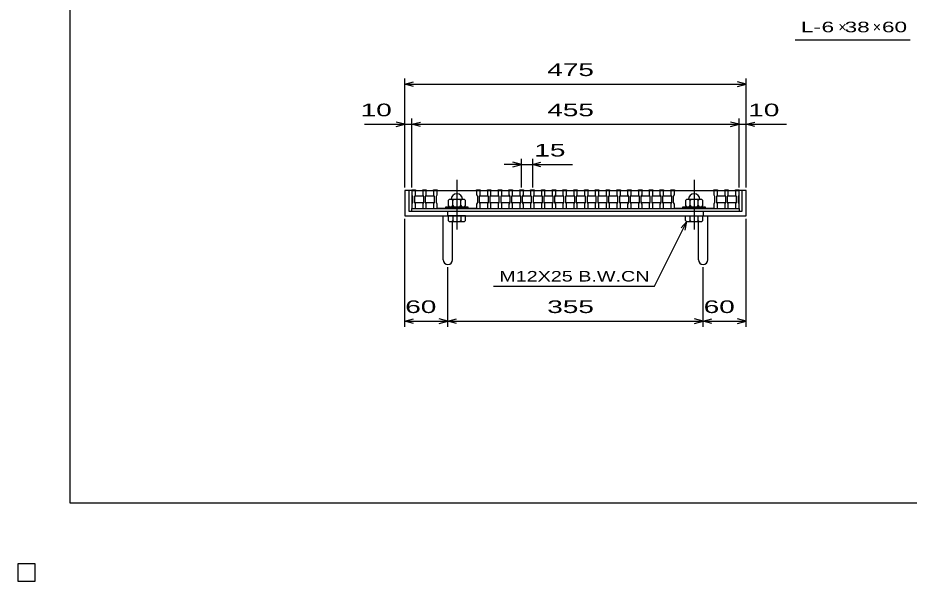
# Model space of a CAD drawing. Units: millimetres, scale not verified. Extents: x -1456 to 1385, y -1026 to 843.
# Drawn here: x -1456 to -216, y -1026 to -242 of the extents above; entities that cross this region are included whole.
import ezdxf
from ezdxf.enums import TextEntityAlignment as Align

# ---------------------------------------------------------------- set-up
doc = ezdxf.new("R2010")
doc.units = ezdxf.units.MM
doc.header["$LTSCALE"] = 8
doc.linetypes.add('CHAIN', pattern=[18.5, 12, -1.5, 3.5, -1.5])
for name, color, linetype, lineweight in [('0_2', 150, 'Continuous', 25), ('16', 3, 'Continuous', 25), ('19', 6, 'Continuous', 25), ('22', 4, 'Continuous', 25)]:
    doc.layers.add(name, color=color, linetype=linetype, lineweight=lineweight)
doc.styles.add('ベクトル', font='')
doc.styles.get('ベクトル').set_extended_font_data('ベクトル')

msp = doc.modelspace()

# ---------------------------------------------------------------- linework, layer by layer
at = {"layer": '0_2'}
for p, q in [((-1383.2, -917.2), (-1383.2, 842.8)), ((1384.8, -917.2), (-1383.2, -917.2))]:
    msp.add_line(p, q, dxfattribs=at)
at = {"layer": '16', "linetype": 'CHAIN'}
for p, q in [((-845.5, -467.4), (-845.5, -536.4)), ((-515.5, -467.4), (-515.5, -536.4))]:
    msp.add_line(p, q, dxfattribs=at)
at = {"layer": '16'}
for p, q in [((-908, -482), (-908, -481.3)), ((-908, -481.3), (-903, -481.3)), ((-908, -482), (-908, -488)), ((-903, -482), (-908, -482)), ((-908, -482), (-908, -507)), ((-908, -482), (-453, -482)), ((-903, -481.3), (-903, -482)), ((-903, -488), (-903, -482)), ((-893, -482), (-893, -481.3)), ((-893, -481.3), (-888, -481.3)), ((-893, -482), (-893, -488)), ((-888, -482), (-893, -482)), ((-888, -481.3), (-888, -482)), ((-888, -488), (-888, -482)), ((-878, -482), (-878, -481.3)), ((-878, -481.3), (-873, -481.3)), ((-878, -482), (-878, -488)), ((-873, -482), (-878, -482)), ((-873, -481.3), (-873, -482)), ((-873, -488), (-873, -482)), ((-873, -482), (-818, -482)), ((-818, -482), (-818, -481.3)), ((-818, -481.3), (-813, -481.3)), ((-818, -482), (-818, -488)), ((-813, -482), (-818, -482)), ((-813, -481.3), (-813, -482)), ((-813, -488), (-813, -482)), ((-803, -482), (-803, -481.3)), ((-803, -481.3), (-798, -481.3)), ((-803, -482), (-803, -488)), ((-798, -482), (-803, -482)), ((-798, -481.3), (-798, -482)), ((-798, -488), (-798, -482)), ((-788, -482), (-788, -481.3)), ((-788, -481.3), (-783, -481.3)), ((-788, -482), (-788, -488)), ((-783, -482), (-788, -482)), ((-783, -481.3), (-783, -482)), ((-783, -488), (-783, -482)), ((-773, -482), (-773, -481.3)), ((-773, -481.3), (-768, -481.3)), ((-773, -482), (-773, -488)), ((-768, -482), (-773, -482)), ((-768, -481.3), (-768, -482)), ((-768, -488), (-768, -482)), ((-758, -482), (-758, -481.3)), ((-758, -481.3), (-753, -481.3)), ((-758, -482), (-758, -488)), ((-753, -482), (-758, -482)), ((-753, -481.3), (-753, -482)), ((-753, -488), (-753, -482)), ((-743, -482), (-743, -481.3)), ((-743, -481.3), (-738, -481.3)), ((-743, -482), (-743, -488)), ((-738, -482), (-743, -482)), ((-738, -481.3), (-738, -482)), ((-738, -488), (-738, -482)), ((-728, -482), (-728, -481.3)), ((-728, -481.3), (-723, -481.3)), ((-728, -482), (-728, -488)), ((-723, -482), (-728, -482)), ((-723, -481.3), (-723, -482)), ((-723, -488), (-723, -482)), ((-713, -482), (-713, -481.3)), ((-713, -481.3), (-708, -481.3)), ((-713, -482), (-713, -488)), ((-708, -482), (-713, -482)), ((-708, -481.3), (-708, -482)), ((-708, -488), (-708, -482)), ((-698, -482), (-698, -481.3)), ((-698, -481.3), (-693, -481.3)), ((-698, -482), (-698, -488)), ((-693, -482), (-698, -482)), ((-693, -481.3), (-693, -482)), ((-693, -488), (-693, -482)), ((-683, -482), (-683, -481.3)), ((-683, -481.3), (-678, -481.3)), ((-683, -482), (-683, -488)), ((-678, -482), (-683, -482)), ((-678, -481.3), (-678, -482)), ((-678, -488), (-678, -482)), ((-668, -482), (-668, -481.3)), ((-668, -481.3), (-663, -481.3)), ((-668, -482), (-668, -488)), ((-663, -482), (-668, -482)), ((-663, -481.3), (-663, -482)), ((-663, -488), (-663, -482)), ((-653, -482), (-653, -481.3)), ((-653, -481.3), (-648, -481.3)), ((-653, -482), (-653, -488)), ((-648, -482), (-653, -482)), ((-648, -481.3), (-648, -482)), ((-648, -488), (-648, -482)), ((-638, -482), (-638, -481.3)), ((-638, -481.3), (-633, -481.3)), ((-638, -482), (-638, -488)), ((-633, -482), (-638, -482)), ((-633, -481.3), (-633, -482)), ((-633, -488), (-633, -482)), ((-623, -482), (-623, -481.3)), ((-623, -481.3), (-618, -481.3)), ((-623, -482), (-623, -488)), ((-618, -482), (-623, -482)), ((-618, -481.3), (-618, -482)), ((-618, -488), (-618, -482)), ((-608, -482), (-608, -481.3)), ((-608, -481.3), (-603, -481.3)), ((-608, -482), (-608, -488)), ((-603, -482), (-608, -482)), ((-603, -481.3), (-603, -482)), ((-603, -488), (-603, -482)), ((-593, -482), (-593, -481.3)), ((-593, -481.3), (-588, -481.3)), ((-593, -482), (-593, -488)), ((-588, -482), (-593, -482)), ((-588, -481.3), (-588, -482)), ((-588, -488), (-588, -482)), ((-578, -482), (-578, -481.3)), ((-578, -481.3), (-573, -481.3)), ((-578, -482), (-578, -488)), ((-573, -482), (-578, -482)), ((-573, -481.3), (-573, -482)), ((-573, -488), (-573, -482)), ((-563, -482), (-563, -481.3)), ((-563, -481.3), (-558, -481.3)), ((-563, -482), (-563, -488)), ((-558, -482), (-563, -482)), ((-558, -481.3), (-558, -482)), ((-558, -488), (-558, -482)), ((-548, -482), (-548, -481.3)), ((-548, -481.3), (-543, -481.3)), ((-548, -482), (-548, -488)), ((-543, -482), (-548, -482)), ((-543, -481.3), (-543, -482)), ((-543, -488), (-543, -482)), ((-543, -482), (-488, -482)), ((-488, -482), (-488, -481.3)), ((-488, -481.3), (-483, -481.3)), ((-488, -482), (-488, -488)), ((-483, -482), (-488, -482)), ((-483, -481.3), (-483, -482)), ((-483, -488), (-483, -482)), ((-473, -482), (-473, -481.3)), ((-473, -481.3), (-468, -481.3)), ((-473, -482), (-473, -488)), ((-468, -482), (-473, -482)), ((-468, -481.3), (-468, -482)), ((-468, -488), (-468, -482)), ((-458, -482), (-458, -481.3)), ((-458, -481.3), (-453, -481.3)), ((-458, -482), (-458, -488)), ((-453, -482), (-458, -482)), ((-453, -481.3), (-453, -482)), ((-453, -488), (-453, -482)), ((-453, -507), (-453, -482)), ((-908, -488), (-907, -490)), ((-907, -490), (-907, -499)), ((-904, -490), (-903, -488)), ((-904, -490.5), (-903, -489.5)), ((-904, -499), (-904, -490)), ((-903, -489.5), (-893, -489.5)), ((-893, -488), (-892, -490)), ((-893, -489.5), (-892, -490.5)), ((-892, -490), (-892, -499)), ((-889, -490), (-888, -488)), ((-889, -490.5), (-888, -489.5)), ((-889, -499), (-889, -490)), ((-888, -489.5), (-878, -489.5)), ((-878, -488), (-877, -490)), ((-878, -489.5), (-877, -490.5)), ((-877, -490), (-877, -499)), ((-874, -490), (-873, -488)), ((-874, -499), (-874, -490)), ((-856, -494.7), (-857.5, -496.2)), ((-835, -494.7), (-856, -494.7)), ((-851, -496.2), (-852.5, -494.7)), ((-849.5, -494.7), (-851, -496.2)), ((-840, -496.2), (-841.5, -494.7)), ((-838.5, -494.7), (-840, -496.2)), ((-833.5, -496.2), (-835, -494.7)), ((-818, -488), (-817, -490)), ((-817, -490), (-817, -499)), ((-814, -490), (-813, -488)), ((-814, -490.5), (-813, -489.5)), ((-814, -499), (-814, -490)), ((-813, -489.5), (-803, -489.5)), ((-803, -488), (-802, -490)), ((-803, -489.5), (-802, -490.5)), ((-802, -490), (-802, -499)), ((-799, -490), (-798, -488)), ((-799, -490.5), (-798, -489.5)), ((-799, -499), (-799, -490)), ((-798, -489.5), (-788, -489.5)), ((-788, -488), (-787, -490)), ((-788, -489.5), (-787, -490.5)), ((-787, -490), (-787, -499)), ((-784, -490), (-783, -488)), ((-784, -490.5), (-783, -489.5)), ((-784, -499), (-784, -490)), ((-783, -489.5), (-773, -489.5)), ((-773, -488), (-772, -490)), ((-773, -489.5), (-772, -490.5)), ((-772, -490), (-772, -499)), ((-769, -490), (-768, -488)), ((-769, -490.5), (-768, -489.5)), ((-769, -499), (-769, -490)), ((-768, -489.5), (-758, -489.5)), ((-758, -488), (-757, -490)), ((-758, -489.5), (-757, -490.5)), ((-757, -490), (-757, -499)), ((-754, -490), (-753, -488)), ((-754, -490.5), (-753, -489.5)), ((-754, -499), (-754, -490)), ((-753, -489.5), (-743, -489.5)), ((-743, -488), (-742, -490)), ((-743, -489.5), (-742, -490.5)), ((-742, -490), (-742, -499)), ((-739, -490), (-738, -488)), ((-739, -490.5), (-738, -489.5)), ((-739, -499), (-739, -490)), ((-738, -489.5), (-728, -489.5)), ((-728, -488), (-727, -490)), ((-728, -489.5), (-727, -490.5)), ((-727, -490), (-727, -499)), ((-724, -490), (-723, -488)), ((-724, -490.5), (-723, -489.5)), ((-724, -499), (-724, -490)), ((-723, -489.5), (-713, -489.5)), ((-713, -488), (-712, -490)), ((-713, -489.5), (-712, -490.5)), ((-712, -490), (-712, -499)), ((-709, -490), (-708, -488)), ((-709, -490.5), (-708, -489.5)), ((-709, -499), (-709, -490)), ((-708, -489.5), (-698, -489.5)), ((-698, -488), (-697, -490)), ((-698, -489.5), (-697, -490.5)), ((-697, -490), (-697, -499)), ((-694, -490), (-693, -488)), ((-694, -490.5), (-693, -489.5)), ((-694, -499), (-694, -490)), ((-693, -489.5), (-683, -489.5)), ((-683, -488), (-682, -490)), ((-683, -489.5), (-682, -490.5)), ((-682, -490), (-682, -499)), ((-679, -490), (-678, -488)), ((-679, -490.5), (-678, -489.5)), ((-679, -499), (-679, -490)), ((-678, -489.5), (-668, -489.5)), ((-668, -488), (-667, -490)), ((-668, -489.5), (-667, -490.5)), ((-667, -490), (-667, -499)), ((-664, -490), (-663, -488)), ((-664, -490.5), (-663, -489.5)), ((-664, -499), (-664, -490)), ((-663, -489.5), (-653, -489.5)), ((-653, -488), (-652, -490)), ((-653, -489.5), (-652, -490.5)), ((-652, -490), (-652, -499)), ((-649, -490), (-648, -488)), ((-649, -490.5), (-648, -489.5)), ((-649, -499), (-649, -490)), ((-648, -489.5), (-638, -489.5)), ((-638, -488), (-637, -490)), ((-638, -489.5), (-637, -490.5)), ((-637, -490), (-637, -499)), ((-634, -490), (-633, -488)), ((-634, -490.5), (-633, -489.5)), ((-634, -499), (-634, -490)), ((-633, -489.5), (-623, -489.5)), ((-623, -488), (-622, -490)), ((-623, -489.5), (-622, -490.5)), ((-622, -490), (-622, -499)), ((-619, -490), (-618, -488)), ((-619, -490.5), (-618, -489.5)), ((-619, -499), (-619, -490)), ((-618, -489.5), (-608, -489.5)), ((-608, -488), (-607, -490)), ((-608, -489.5), (-607, -490.5)), ((-607, -490), (-607, -499)), ((-604, -490), (-603, -488)), ((-604, -490.5), (-603, -489.5)), ((-604, -499), (-604, -490)), ((-603, -489.5), (-593, -489.5)), ((-593, -488), (-592, -490)), ((-593, -489.5), (-592, -490.5)), ((-592, -490), (-592, -499)), ((-589, -490), (-588, -488)), ((-589, -490.5), (-588, -489.5)), ((-589, -499), (-589, -490)), ((-588, -489.5), (-578, -489.5)), ((-578, -488), (-577, -490)), ((-578, -489.5), (-577, -490.5)), ((-577, -490), (-577, -499)), ((-574, -490), (-573, -488)), ((-574, -490.5), (-573, -489.5)), ((-574, -499), (-574, -490)), ((-573, -489.5), (-563, -489.5)), ((-563, -488), (-562, -490)), ((-563, -489.5), (-562, -490.5)), ((-562, -490), (-562, -499)), ((-559, -490), (-558, -488)), ((-559, -490.5), (-558, -489.5)), ((-559, -499), (-559, -490)), ((-558, -489.5), (-548, -489.5)), ((-548, -488), (-547, -490)), ((-548, -489.5), (-547, -490.5)), ((-547, -490), (-547, -499)), ((-544, -490), (-543, -488)), ((-544, -499), (-544, -490)), ((-526, -494.7), (-527.5, -496.2)), ((-505, -494.7), (-526, -494.7)), ((-521, -496.2), (-522.5, -494.7)), ((-519.5, -494.7), (-521, -496.2)), ((-510, -496.2), (-511.5, -494.7)), ((-508.5, -494.7), (-510, -496.2)), ((-503.5, -496.2), (-505, -494.7)), ((-488, -488), (-487, -490)), ((-487, -490), (-487, -499)), ((-484, -490), (-483, -488)), ((-484, -490.5), (-483, -489.5)), ((-484, -499), (-484, -490)), ((-483, -489.5), (-473, -489.5)), ((-473, -488), (-472, -490)), ((-473, -489.5), (-472, -490.5)), ((-472, -490), (-472, -499)), ((-469, -490), (-468, -488)), ((-469, -490.5), (-468, -489.5)), ((-469, -499), (-469, -490)), ((-468, -489.5), (-458, -489.5)), ((-458, -488), (-457, -490)), ((-458, -489.5), (-457, -490.5)), ((-457, -490), (-457, -499)), ((-454, -490), (-453, -488)), ((-454, -499), (-454, -490)), ((-907, -499), (-908, -501)), ((-908, -501), (-908, -507)), ((-908, -507), (-903, -507)), ((-908, -507), (-453, -507)), ((-908, -507), (-453, -507)), ((-908, -511.5), (-908, -507)), ((-903, -499.5), (-904, -498.5)), ((-903, -501), (-904, -499)), ((-893, -499.5), (-903, -499.5)), ((-903, -507), (-903, -501)), ((-892, -498.5), (-893, -499.5)), ((-892, -499), (-893, -501)), ((-893, -501), (-893, -507)), ((-893, -507), (-888, -507)), ((-888, -499.5), (-889, -498.5)), ((-888, -501), (-889, -499)), ((-878, -499.5), (-888, -499.5)), ((-888, -507), (-888, -501)), ((-877, -498.5), (-878, -499.5)), ((-877, -499), (-878, -501)), ((-878, -501), (-878, -507)), ((-878, -507), (-873, -507)), ((-873, -501), (-874, -499)), ((-873, -507), (-873, -501)), ((-818, -507), (-873, -507)), ((-861, -507), (-861, -504.7)), ((-861, -504.7), (-830, -504.7)), ((-830, -507), (-861, -507)), ((-857.5, -496.2), (-857.5, -503.2)), ((-857.5, -503.2), (-856, -504.7)), ((-852.5, -504.7), (-851, -503.2)), ((-851, -503.2), (-851, -496.2)), ((-851, -503.2), (-849.5, -504.7)), ((-841.5, -504.7), (-840, -503.2)), ((-840, -503.2), (-840, -496.2)), ((-840, -503.2), (-838.5, -504.7)), ((-835, -504.7), (-833.5, -503.2)), ((-833.5, -503.2), (-833.5, -496.2)), ((-830, -504.7), (-830, -507)), ((-817, -499), (-818, -501)), ((-818, -501), (-818, -507)), ((-818, -507), (-813, -507)), ((-813, -499.5), (-814, -498.5)), ((-813, -501), (-814, -499)), ((-803, -499.5), (-813, -499.5)), ((-813, -507), (-813, -501)), ((-802, -498.5), (-803, -499.5)), ((-802, -499), (-803, -501)), ((-803, -501), (-803, -507)), ((-803, -507), (-798, -507)), ((-798, -499.5), (-799, -498.5)), ((-798, -501), (-799, -499)), ((-788, -499.5), (-798, -499.5)), ((-798, -507), (-798, -501)), ((-787, -498.5), (-788, -499.5)), ((-787, -499), (-788, -501)), ((-788, -501), (-788, -507)), ((-788, -507), (-783, -507)), ((-783, -499.5), (-784, -498.5)), ((-783, -501), (-784, -499)), ((-773, -499.5), (-783, -499.5)), ((-783, -507), (-783, -501)), ((-772, -498.5), (-773, -499.5)), ((-772, -499), (-773, -501)), ((-773, -501), (-773, -507)), ((-773, -507), (-768, -507)), ((-768, -499.5), (-769, -498.5)), ((-768, -501), (-769, -499)), ((-758, -499.5), (-768, -499.5)), ((-768, -507), (-768, -501)), ((-757, -498.5), (-758, -499.5)), ((-757, -499), (-758, -501)), ((-758, -501), (-758, -507)), ((-758, -507), (-753, -507)), ((-753, -499.5), (-754, -498.5)), ((-753, -501), (-754, -499)), ((-743, -499.5), (-753, -499.5)), ((-753, -507), (-753, -501)), ((-742, -498.5), (-743, -499.5)), ((-742, -499), (-743, -501)), ((-743, -501), (-743, -507)), ((-743, -507), (-738, -507)), ((-738, -499.5), (-739, -498.5)), ((-738, -501), (-739, -499)), ((-728, -499.5), (-738, -499.5)), ((-738, -507), (-738, -501)), ((-727, -498.5), (-728, -499.5)), ((-727, -499), (-728, -501)), ((-728, -501), (-728, -507)), ((-728, -507), (-723, -507)), ((-723, -499.5), (-724, -498.5)), ((-723, -501), (-724, -499)), ((-713, -499.5), (-723, -499.5)), ((-723, -507), (-723, -501)), ((-712, -498.5), (-713, -499.5)), ((-712, -499), (-713, -501)), ((-713, -501), (-713, -507)), ((-713, -507), (-708, -507)), ((-708, -499.5), (-709, -498.5)), ((-708, -501), (-709, -499)), ((-698, -499.5), (-708, -499.5)), ((-708, -507), (-708, -501)), ((-697, -498.5), (-698, -499.5)), ((-697, -499), (-698, -501)), ((-698, -501), (-698, -507)), ((-698, -507), (-693, -507)), ((-693, -499.5), (-694, -498.5)), ((-693, -501), (-694, -499)), ((-683, -499.5), (-693, -499.5)), ((-693, -507), (-693, -501)), ((-682, -498.5), (-683, -499.5)), ((-682, -499), (-683, -501)), ((-683, -501), (-683, -507)), ((-683, -507), (-678, -507)), ((-678, -499.5), (-679, -498.5)), ((-678, -501), (-679, -499)), ((-668, -499.5), (-678, -499.5)), ((-678, -507), (-678, -501)), ((-667, -498.5), (-668, -499.5)), ((-667, -499), (-668, -501)), ((-668, -501), (-668, -507)), ((-668, -507), (-663, -507)), ((-663, -499.5), (-664, -498.5)), ((-663, -501), (-664, -499)), ((-653, -499.5), (-663, -499.5)), ((-663, -507), (-663, -501)), ((-652, -498.5), (-653, -499.5)), ((-652, -499), (-653, -501)), ((-653, -501), (-653, -507)), ((-653, -507), (-648, -507)), ((-648, -499.5), (-649, -498.5)), ((-648, -501), (-649, -499)), ((-638, -499.5), (-648, -499.5)), ((-648, -507), (-648, -501)), ((-637, -498.5), (-638, -499.5)), ((-637, -499), (-638, -501)), ((-638, -501), (-638, -507)), ((-638, -507), (-633, -507)), ((-633, -499.5), (-634, -498.5)), ((-633, -501), (-634, -499)), ((-623, -499.5), (-633, -499.5)), ((-633, -507), (-633, -501)), ((-622, -498.5), (-623, -499.5)), ((-622, -499), (-623, -501)), ((-623, -501), (-623, -507)), ((-623, -507), (-618, -507)), ((-618, -499.5), (-619, -498.5)), ((-618, -501), (-619, -499)), ((-608, -499.5), (-618, -499.5)), ((-618, -507), (-618, -501)), ((-607, -498.5), (-608, -499.5)), ((-607, -499), (-608, -501)), ((-608, -501), (-608, -507)), ((-608, -507), (-603, -507)), ((-603, -499.5), (-604, -498.5)), ((-603, -501), (-604, -499)), ((-593, -499.5), (-603, -499.5)), ((-603, -507), (-603, -501)), ((-592, -498.5), (-593, -499.5)), ((-592, -499), (-593, -501)), ((-593, -501), (-593, -507)), ((-593, -507), (-588, -507)), ((-588, -499.5), (-589, -498.5)), ((-588, -501), (-589, -499)), ((-578, -499.5), (-588, -499.5)), ((-588, -507), (-588, -501)), ((-577, -498.5), (-578, -499.5)), ((-577, -499), (-578, -501)), ((-578, -501), (-578, -507)), ((-578, -507), (-573, -507)), ((-573, -499.5), (-574, -498.5)), ((-573, -501), (-574, -499)), ((-563, -499.5), (-573, -499.5)), ((-573, -507), (-573, -501)), ((-562, -498.5), (-563, -499.5)), ((-562, -499), (-563, -501)), ((-563, -501), (-563, -507)), ((-563, -507), (-558, -507)), ((-558, -499.5), (-559, -498.5)), ((-558, -501), (-559, -499)), ((-548, -499.5), (-558, -499.5)), ((-558, -507), (-558, -501)), ((-547, -498.5), (-548, -499.5)), ((-547, -499), (-548, -501)), ((-548, -501), (-548, -507)), ((-548, -507), (-543, -507)), ((-543, -501), (-544, -499)), ((-543, -507), (-543, -501)), ((-488, -507), (-543, -507)), ((-531, -507), (-531, -504.7)), ((-531, -504.7), (-500, -504.7)), ((-500, -507), (-531, -507)), ((-527.5, -496.2), (-527.5, -503.2)), ((-527.5, -503.2), (-526, -504.7)), ((-522.5, -504.7), (-521, -503.2)), ((-521, -503.2), (-521, -496.2)), ((-521, -503.2), (-519.5, -504.7)), ((-511.5, -504.7), (-510, -503.2)), ((-510, -503.2), (-510, -496.2)), ((-510, -503.2), (-508.5, -504.7)), ((-505, -504.7), (-503.5, -503.2)), ((-503.5, -503.2), (-503.5, -496.2)), ((-500, -504.7), (-500, -507)), ((-487, -499), (-488, -501)), ((-488, -501), (-488, -507)), ((-488, -507), (-483, -507)), ((-483, -499.5), (-484, -498.5)), ((-483, -501), (-484, -499)), ((-473, -499.5), (-483, -499.5)), ((-483, -507), (-483, -501)), ((-472, -498.5), (-473, -499.5)), ((-472, -499), (-473, -501)), ((-473, -501), (-473, -507)), ((-473, -507), (-468, -507)), ((-468, -499.5), (-469, -498.5)), ((-468, -501), (-469, -499)), ((-458, -499.5), (-468, -499.5)), ((-468, -507), (-468, -501)), ((-457, -498.5), (-458, -499.5)), ((-457, -499), (-458, -501)), ((-458, -501), (-458, -507)), ((-458, -507), (-453, -507)), ((-453, -501), (-454, -499)), ((-453, -507), (-453, -501)), ((-453, -507), (-453, -511.5)), ((-453, -511.5), (-908, -511.5)), ((-1432, -1002), (-1456, -1002)), ((-1456, -1002), (-1456, -1026)), ((-1432, -1002), (-1456, -1002)), ((-1456, -1002), (-1456, -1026)), ((-1432, -1002), (-1456, -1002)), ((-1456, -1002), (-1456, -1026)), ((-1432, -1002), (-1456, -1002)), ((-1456, -1002), (-1456, -1026)), ((-1432, -1002), (-1456, -1002)), ((-1456, -1002), (-1456, -1026)), ((-1432, -1026), (-1432, -1002)), ((-1432, -1026), (-1432, -1002)), ((-1432, -1026), (-1432, -1002)), ((-1432, -1026), (-1432, -1002)), ((-1432, -1026), (-1432, -1002)), ((-1456, -1026), (-1432, -1026)), ((-1456, -1026), (-1432, -1026)), ((-1456, -1026), (-1432, -1026)), ((-1456, -1026), (-1432, -1026)), ((-1456, -1026), (-1432, -1026))]:
    msp.add_line(p, q, dxfattribs=at)
for centre in [(-845.5, -494.7), (-515.5, -494.7)]:
    msp.add_arc(centre, 8, 0, 180, dxfattribs=at)
at = {"layer": '19'}
for p, q in [((-908, -482), (-918, -482)), ((-918, -482), (-918, -517.5)), ((-912, -511.5), (-912, -482)), ((-443, -482), (-453, -482)), ((-449, -482), (-449, -511.5)), ((-443, -517.5), (-443, -482)), ((-918, -517.5), (-443, -517.5)), ((-449, -511.5), (-912, -511.5)), ((-864.5, -578.6), (-864.5, -517.5)), ((-858, -517.5), (-858, -511.5)), ((-857.5, -517.5), (-857.5, -524)), ((-833.5, -517.5), (-857.5, -517.5)), ((-851, -517.5), (-851, -524)), ((-840, -517.5), (-840, -524)), ((-833.5, -524), (-833.5, -517.5)), ((-527.5, -524), (-527.5, -517.5)), ((-527.5, -517.5), (-503.5, -517.5)), ((-521, -524), (-521, -517.5)), ((-510, -524), (-510, -517.5)), ((-503.5, -524), (-503.5, -517.5)), ((-503, -511.5), (-503, -517.5)), ((-496.5, -578.6), (-496.5, -517.5)), ((-857.5, -524), (-856, -525.5)), ((-856, -525.5), (-835, -525.5)), ((-851, -524), (-852.5, -525.5)), ((-851.5, -578.6), (-851.5, -525.5)), ((-849.5, -525.5), (-851, -524)), ((-840, -524), (-841.5, -525.5)), ((-838.5, -525.5), (-840, -524)), ((-835, -525.5), (-833.5, -524)), ((-526, -525.5), (-527.5, -524)), ((-526, -525.5), (-505, -525.5)), ((-522.5, -525.5), (-521, -524)), ((-519.5, -525.5), (-521, -524)), ((-511.5, -525.5), (-510, -524)), ((-508.5, -525.5), (-510, -524)), ((-509.5, -578.6), (-509.5, -525.5)), ((-503.5, -524), (-505, -525.5))]:
    msp.add_line(p, q, dxfattribs=at)
for centre in [(-858, -578.6), (-503, -578.6)]:
    msp.add_arc(centre, 6.5, 180, 0, dxfattribs=at)
at = {"layer": '22'}
for p, q in [((-375, -272.5), (-215, -272.5)), ((-918, -478), (-918, -326)), ((-918, -334), (-906, -330.8)), ((-906, -337.2), (-918, -334)), ((-918, -334), (-443, -334)), ((-443, -334), (-455, -330.8)), ((-455, -337.2), (-443, -334)), ((-443, -478), (-443, -326)), ((-918, -478), (-918, -382)), ((-908, -478), (-908, -382)), ((-453, -478), (-453, -382)), ((-443, -478), (-443, -382)), ((-974, -390), (-918, -390)), ((-918, -390), (-930, -386.8)), ((-930, -393.2), (-918, -390)), ((-918, -390), (-908, -390)), ((-908, -390), (-896, -386.8)), ((-896, -393.2), (-908, -390)), ((-908, -390), (-453, -390)), ((-453, -390), (-465, -386.8)), ((-465, -393.2), (-453, -390)), ((-453, -390), (-443, -390)), ((-443, -390), (-431, -386.8)), ((-431, -393.2), (-443, -390)), ((-443, -390), (-387, -390)), ((-755.5, -446), (-779.5, -446)), ((-755.5, -446), (-767.5, -442.8)), ((-767.5, -449.2), (-755.5, -446)), ((-755.5, -478), (-755.5, -438)), ((-755.5, -446), (-740.5, -446)), ((-740.5, -438), (-740.5, -478)), ((-740.5, -446), (-728.5, -442.8)), ((-728.5, -449.2), (-740.5, -446)), ((-740.5, -446), (-684.5, -446)), ((-918, -671.9), (-918, -521.5)), ((-570.5, -615.5), (-525.5, -525.5)), ((-533.5, -534.3), (-525.5, -525.5)), ((-527.9, -537.2), (-525.5, -525.5)), ((-443, -671.9), (-443, -521.5)), ((-858, -671.9), (-858, -588.7)), ((-503, -671.9), (-503, -588.7)), ((-794.5, -615.5), (-570.5, -615.5)), ((-918, -663.9), (-906, -660.7)), ((-906, -667.1), (-918, -663.9)), ((-918, -663.9), (-858, -663.9)), ((-858, -663.9), (-870, -660.7)), ((-870, -667.1), (-858, -663.9)), ((-858, -663.9), (-846, -660.7)), ((-846, -667.1), (-858, -663.9)), ((-858, -663.9), (-503, -663.9)), ((-503, -663.9), (-515, -660.7)), ((-515, -667.1), (-503, -663.9)), ((-503, -663.9), (-491, -660.7)), ((-491, -667.1), (-503, -663.9)), ((-503, -663.9), (-443, -663.9)), ((-443, -663.9), (-455, -660.7)), ((-455, -667.1), (-443, -663.9))]:
    msp.add_line(p, q, dxfattribs=at)
at = {"layer": '22', "color": 2}
for p, q in [((-1432, -1002), (-1456, -1002)), ((-1456, -1002), (-1456, -1026)), ((-1432, -1002), (-1456, -1002)), ((-1456, -1002), (-1456, -1026)), ((-1432, -1002), (-1456, -1002)), ((-1456, -1002), (-1456, -1026)), ((-1432, -1026), (-1432, -1002)), ((-1432, -1026), (-1432, -1002)), ((-1432, -1026), (-1432, -1002)), ((-1456, -1026), (-1432, -1026)), ((-1456, -1026), (-1432, -1026)), ((-1456, -1026), (-1432, -1026))]:
    msp.add_line(p, q, dxfattribs=at)

# ---------------------------------------------------------------- texts
at = {"layer": '22', "color": 2, "style": 'ベクトル'}
for s, height, width, p in [('L-', 14.66, 1.6, (-367, -254.5)), (' 6 ', 14.66, 1.6, (-347, -254.5)), (' 38 ', 14.66, 1.6, (-315, -254.5)), (' 60 ', 14.66, 1.6, (-263, -254.5)), (' 475 ', 17.6, 1.65, (-730.5, -314)), (' 10 ', 17.6, 1.65, (-990, -370)), (' 455 ', 17.6, 1.65, (-730.5, -370)), (' 10 ', 17.6, 1.65, (-451, -370)), (' 15 ', 17.6, 1.65, (-748.5, -426)), ('M12X25 B.W.CN', 14.66, 1.4, (-786.5, -601.5)), (' 60 ', 17.6, 1.65, (-928, -643.9)), (' 355 ', 17.6, 1.65, (-730.5, -643.9)), (' 60 ', 17.6, 1.65, (-513, -643.9))]:
    msp.add_text(s, height=height, dxfattribs=dict(at, width=width)).set_placement(p, align=Align.MIDDLE_LEFT)
for p in [(-315, -254.5), (-267, -254.5)]:
    msp.add_text('×', height=14.7, dxfattribs=at).set_placement(p, align=Align.MIDDLE_LEFT)

doc.saveas('drawing.dxf')
